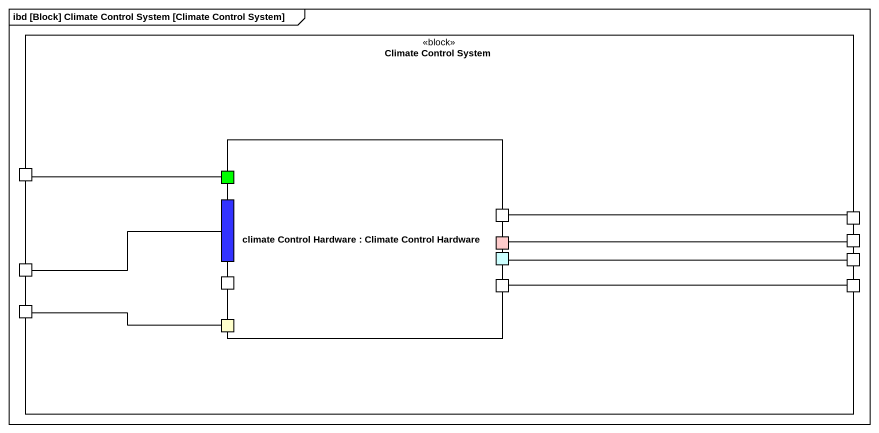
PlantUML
@startuml
mainframe ibd [Block] Climate Control System [Climate Control System]
rectangle "Climate Control System" as Climate_Control_System <<block>> {
  rectangle "climate Control Hardware : Climate Control Hardware" as climate_Control_Hardware {
    port " " as port2 #3333FF
    port " " as port3 #00FF00
    port " " as port4 #FFFFFF
    port " " as port5 #FFCCCC
    port " " as port9
    port " " as port10 #CCFFFF
    port " " as port11
    port " " as port15 #FFFFCC
  }
  port " " as port1
  port " " as port6
  port " " as port7
  port " " as port8
  port " " as port12
  port " " as port13
  port " " as port14
}
port1 -right- port3
port6 -left- port5
port7 -left- port4
port8 -right- port2
port11 -right- port13
port12 -left- port10
port14 -right- port15
@enduml
